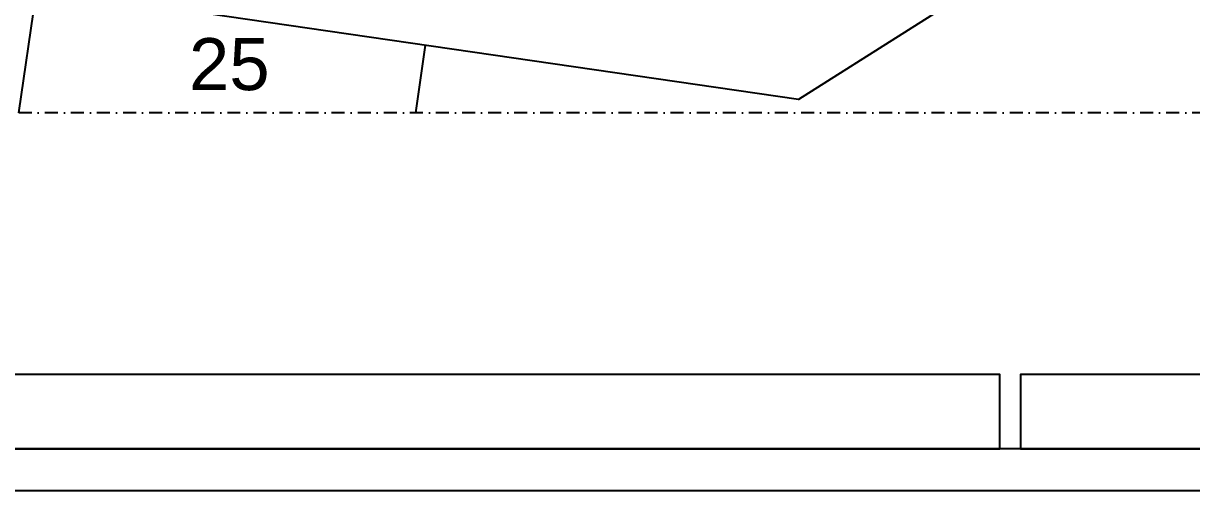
# Model space of a CAD drawing. Header units: millimetres. Extents: x 82776 to 137242, y 11666 to 27998.
# Drawn here: x 124138 to 125262, y 16109 to 16558 of the extents above; entities that cross this region are included whole.
import ezdxf
from ezdxf.xclip import XClip

# ---------------------------------------------------------------- set-up
doc = ezdxf.new("R2010")
doc.units = ezdxf.units.MM
doc.header["$XCLIPFRAME"] = 0
doc.linetypes.add('DASHDOT', pattern=[1, 0.5, -0.25, 0, -0.25])
for name, color, linetype in [('0_IFC_Elevation_3', 21, 'Continuous'), ('0_IFC_Legend_Viewport', 7, 'Continuous'), ('0_IFC_Notation_Section_50', 10, 'Continuous')]:
    doc.layers.add(name, color=color, linetype=linetype)
doc.layers.add('NADI', color=7, linetype='Continuous', lineweight=0)
doc.styles.add('IFC_TEXT', font='ARIALN.TTF')
doc.styles.get("Standard").update_dxf_attribs({"font": 'arial.ttf'})

# ---------------------------------------------------------------- blocks, each defined once
blk = doc.blocks.new('*U1736')
for points in [[(-5112.2, 0), (-759.4, 0), (-759.4, 71.5), (-5112.2, 71.5)], [(-739.4, 0), (0, 0), (0, 71.5), (-739.4, 71.5)]]:
    blk.add_lwpolyline(points, close=True)
at = {"layer": '0_IFC_Legend_Viewport', "transparency": 33554687}
blk.add_lwpolyline([(-5112.2, 2920), (0, 2920), (0, 0), (-5112.2, 0)], close=True, dxfattribs=at)
at = {"style": 'IFC_TEXT'}
for tag, p in [('PAFTA', (-3114.5, 17.9)), ('OLCEK', (-110.4, 17.9))]:
    blk.add_attdef(tag, p, '', height=35, dxfattribs=at)
blk = doc.blocks.new('ARAZİYOLLAR_2')
at = {"layer": '0_IFC_Elevation_3'}
for p, q in [((-1495.4, -5048.9, 3462.4), (-1012.9, -5050, 3462.4)), ((-1499.1, -6561.4, 3462.4), (-1019.3, -6562.5, 3462.4))]:
    blk.add_line(p, q, dxfattribs=at)
at = {"layer": '0_IFC_Elevation_3', "elevation": 3462.4}
blk.add_lwpolyline([(1226.5, -8932.6), (-378.2, -8775.4), (-1025.4, -8013.5), (-1006.3, -3483.3), (-1003.6, -2832.5), (-658.4, 644.8)], dxfattribs=at)
at = {"layer": 'NADI'}
blk.add_text('25', height=200, rotation=278.0307, dxfattribs=at).set_placement((-1317.7, -5684.6, 443.8))
blk = doc.blocks.new('VAZIYET PLANI')
at = {"layer": '0_IFC_Notation_Section_50', "linetype": 'DASHDOT', "ltscale": 100}
blk.add_lwpolyline([(11583.7, 0), (0, 0), (0, 9738.9), (11583.7, 9738.9)], close=True, dxfattribs=at)
ref = blk.add_blockref('ARAZİYOLLAR_2', (720.3, 2186.1, -3462.4), dxfattribs=dict(rotation=81.96927943568697))
XClip(ref).set_block_clipping_path([(-2265.303593221, 407.7926608024), (-647.0130053807, -11062.3160780947), (8996.370837995, -9701.7537971335), (7378.0802501547, 1768.3549417636)])

msp = doc.modelspace()

# ---------------------------------------------------------------- linework, layer by layer
msp.add_lwpolyline([(82776.4, 19109.3), (82776.4, 16109.3), (125837.1, 16109.1), (125837.1, 19109.1)], close=True)

# ---------------------------------------------------------------- block references
msp.add_blockref('*U1736', (125837.1, 16149.3))

# ---------------------------------------------------------------- next in the draw order: block references
at = {"xscale": 0.25, "yscale": 0.25, "zscale": 0.25}
msp.add_blockref('VAZIYET PLANI', (122756.1, 16472.4, -86559.6), dxfattribs=at)

doc.saveas('drawing.dxf')
